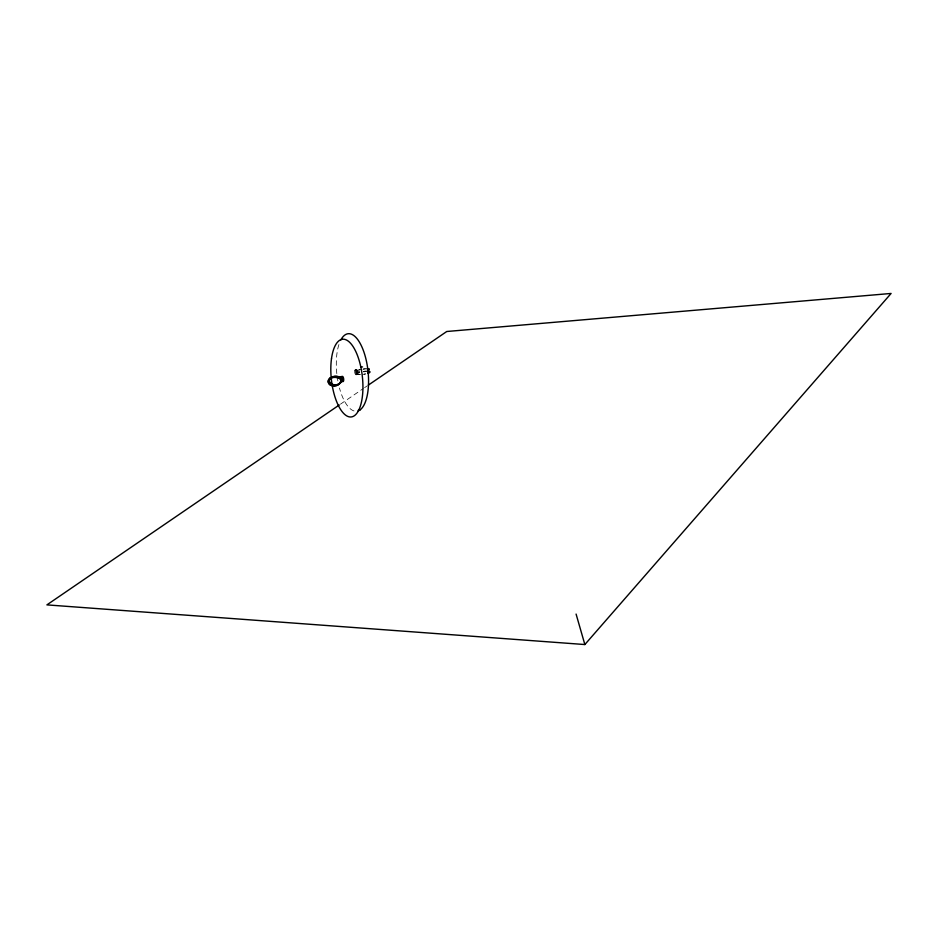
<?xml version="1.0" encoding="UTF-8"?>
<svg xmlns="http://www.w3.org/2000/svg" width="938" height="938" viewBox="0 0 938 938"><rect width="100%" height="100%" fill="white"/><g stroke="black" fill="none" stroke-linecap="round" stroke-linejoin="round"><path stroke-width="0.7" stroke-dasharray="4.69 3.52" d="M359.746 372.644A10.435 2.662 -13.1 0 0 358.457 372.996C356.217 375.165 354.974 369.853 357.835 370.299A10.435 2.673 -13.1 0 1 360.438 369.642A10.681 2.744 -13.1 0 0 357.765 370.252M360.11 374.625A8.677 2.228 -13.2 0 1 356.991 373.992L356.616 371.225A8.419 2.169 -13.2 0 0 359.629 371.858M340.447 404.184L363.405 388.484M364.612 387.664L367.028 386.01M366.383 370.862L364.999 371.214A8.677 2.239 -13.2 0 1 363.522 371.518M356.123 374.79L357.015 374.684M355.49 369.478L356.37 369.384M356.17 370.932L356.968 373.934M357.237 370.416L357.87 373.113M356.487 370.651L357.061 373.582M354.025 410.95A38.986 15.653 83.7 0 1 339.462 388.004M337.868 380.945A38.986 15.653 83.7 0 1 337.457 378.506M336.812 373.582A38.986 15.653 83.7 0 1 339.122 343.965M364.155 374.203A8.677 2.228 -13.2 0 0 365.632 373.899A8.419 2.157 -13.2 0 1 362.795 374.344M359.477 371.952A8.677 2.239 -13.2 0 1 356.37 371.296M363.041 369.162A10.435 2.673 -13.1 0 1 365.492 368.88M364.988 371.155A8.419 2.169 -13.2 0 1 363.557 371.448M363.674 371.847A10.435 2.662 -13.1 0 1 366.125 371.577M360.262 374.543A8.419 2.157 -13.2 0 1 357.237 373.922M363.112 369.08A10.681 2.744 -13.1 0 1 365.609 368.798M358.398 372.949A10.693 2.72 -13.1 0 1 359.711 372.585M363.733 371.776A10.693 2.72 -13.1 0 1 366.242 371.495M354.834 370.381A2.673 1.079 83.7 0 0 355.842 374.743A2.673 1.079 83.7 0 0 356.757 371.272A2.673 1.079 83.7 0 0 354.834 370.381M355.713 370.287A2.673 1.079 83.7 0 0 356.721 374.637A2.673 1.079 83.7 0 0 357.636 371.178A2.673 1.079 83.7 0 0 355.713 370.287"/><path stroke-width="1.41" d="M342.37 379.233L341.983 380.582A8.759 7.774 46.2 0 1 332.685 384.709L329.871 384.768A3.881 3.447 46.3 0 1 329.461 378.729L330.997 377.451A10.869 9.673 47 0 1 341.01 377.651L342.37 379.233L340.986 381.485A8.747 7.762 46.2 0 1 331.7 385.612L330.375 385.072M330.61 378.026A3.635 3.224 46.3 0 0 330.985 383.677L332.732 384.474A8.501 7.539 46.2 0 0 341.76 380.476L341.96 378.53L340.916 377.862A10.611 9.439 47 0 0 331.137 377.674L329.625 378.94L330.153 378.577A10.588 9.427 46.9 0 1 339.919 378.764L340.963 379.433L340.752 381.367A8.489 7.539 46.2 0 1 331.747 385.366L330 384.568A3.623 3.224 46.3 0 1 329.625 378.94M339.239 405.005L46.9 604.881L584.855 644.547L891.1 293.453L446.758 331.501L368.235 385.19M340.494 378.858L341.491 377.955M340.963 379.433L342.171 378.389M341.115 380.101L342.112 379.198M341.045 381.274L342.042 380.382M329.461 378.729L330.012 378.366A10.846 9.661 46.9 0 1 340.013 378.553L341.362 380.136M358.363 410.105L360.063 409.894M360.849 367.098L362.572 366.91M366.746 368.751A10.681 2.744 -13.1 0 1 367.778 368.763L368.892 371.483L368.235 371.53A10.435 2.662 -13.1 0 0 367.227 371.53M367.602 368.845L368.059 368.88A3.576 0.915 -13.2 0 1 368.904 369.138M331.431 384.217L330.856 383.865A3.893 3.459 46.3 0 1 330.446 377.826M576.084 614.062L584.855 644.547M368.059 368.88L368.693 371.565A3.576 0.915 -13.2 0 1 368.001 373.148M340.881 339.884A38.986 15.653 83.7 0 1 365.949 359.055A38.986 15.653 83.7 0 1 358.128 410.914M342.288 376.361A2.685 1.067 83.6 0 1 343.613 378.53A2.685 1.067 83.6 0 1 343.191 381.578M368.892 371.483A3.834 0.973 -13.2 0 1 368.142 373.172M368.259 368.798A3.834 0.985 -13.2 0 1 369.068 369.607M367.379 371.436A10.693 2.72 -13.1 0 1 368.399 371.448M331.524 358.445A39.103 15.559 83.6 0 0 350.484 416.988A39.103 15.559 83.6 0 0 358.644 358.82A39.103 15.559 83.6 0 0 331.524 358.445M340.752 377.357A2.685 1.067 83.6 0 0 341.749 381.754A2.685 1.067 83.6 0 0 342.651 378.295A2.685 1.067 83.6 0 0 340.752 377.357"/></g></svg>
